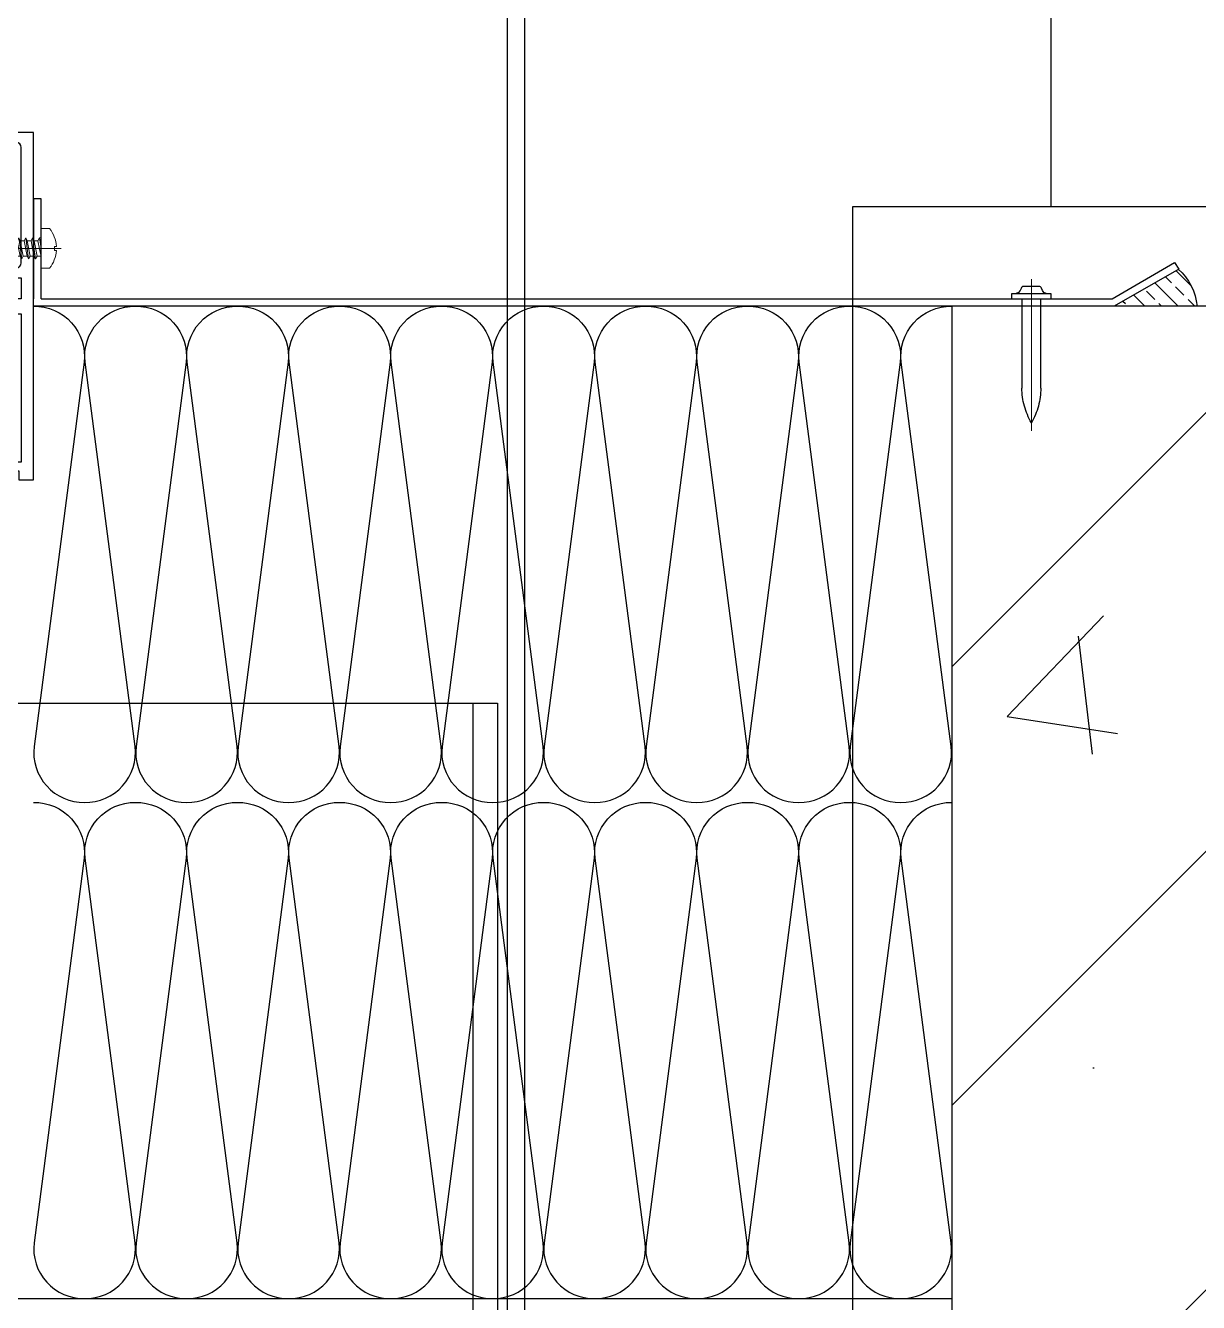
# Model space of a CAD drawing. Extents: x 6843040 to 15500510, y -6507076 to -4940511.
# Drawn here: x 7648041.1 to 7648277.4, y -6157834.7 to -6157577.3 of the extents above; entities that cross this region are included whole.
import ezdxf

# ---------------------------------------------------------------- set-up
doc = ezdxf.new("R2010")
doc.units = 0
doc.header["$LTSCALE"] = 1000
doc.header["$MEASUREMENT"] = 0
for name, pattern in [('CENTER', [50.800000000000004, 31.75, -6.35, 6.35, -6.35]), ('CONTINOUS', [0]), ('HIDDEN', [0.375, 0.25, -0.125])]:
    doc.linetypes.add(name, pattern=pattern)
for name, color, linetype, lineweight in [('002CEN', 1, 'CENTER', 13), ('003DOT', 253, 'HIDDEN', 13), ('009CON', 6, 'CONTINOUS', 15)]:
    doc.layers.add(name, color=color, linetype=linetype, lineweight=lineweight)
for name, color, linetype in [('E_LINE_1', 1, 'Continuous'), ('GC', 3, 'Continuous'), ('LT-dim 1', 3, 'Continuous'), ('LT-dim 10', 253, 'Continuous'), ('LT-dim 5', 3, 'Continuous'), ('LT-dim 50', 253, 'Continuous'), ('LT-dim 8', 253, 'Continuous'), ('LT-Fill-玻璃1', 14, 'Continuous'), ('LT-中线', 6, 'Continuous'), ('LT-铝板', 31, 'Continuous'), ('PUB_HATCH', 8, 'Continuous'), ('实体', 7, 'Continuous'), ('批荡层', 213, 'Continuous'), ('紧固件', 40, 'Continuous')]:
    doc.layers.add(name, color=color, linetype=linetype)

# ---------------------------------------------------------------- blocks, each defined once
blk = doc.blocks.new('LT-BLK-20240910160700', base_point=(-5089123.43131763, -205701.589336378))
at = {"layer": 'LT-铝板'}
for points in [[(-5089076.93131763, -205700.089336378), (-5089076.93131763, -205695.839336378), (-5089120.93131763, -205695.839336378), (-5089120.93131763, -205700.089336378), (-5089116.93131763, -205700.089336378), (-5089116.93131763, -205703.089336378), (-5089120.93131763, -205703.089336378), (-5089120.93131763, -205732.9893363779), (-5089117.831317631, -205732.9893363782, -0.9999999999999999), (-5089117.831317631, -205734.789336378), (-5089120.43131763, -205734.789336378), (-5089120.43131763, -205736.589336378), (-5089123.43131763, -205736.589336378), (-5089123.43131763, -205666.589336378), (-5089063.43131763, -205666.589336378), (-5089063.43131763, -205669.839336378), (-5089064.63131763, -205669.839336378), (-5089064.63131763, -205668.789336378), (-5089067.63131763, -205668.789336378), (-5089067.63131763, -205674.3893363781), (-5089064.63131763, -205674.3893363781), (-5089064.63131763, -205673.339336378), (-5089063.43131763, -205673.339336378), (-5089063.43131763, -205687.089336378), (-5089063.43131763, -205687.089336378), (-5089063.43131763, -205690.089336378), (-5089063.43131763, -205690.089336378), (-5089063.43131763, -205692.339336378), (-5089063.93131763, -205692.339336378), (-5089063.93131763, -205695.339336378), (-5089063.43131763, -205695.339336378), (-5089063.43131763, -205698.339336378), (-5089066.43131763, -205698.339336378), (-5089066.43131763, -205696.339336378), (-5089073.43131763, -205696.339336378, 0.414213562373095), (-5089074.43131763, -205697.339336378), (-5089074.43131763, -205705.839336378, 0.414213562373095), (-5089073.43131763, -205706.839336378), (-5089066.43131763, -205706.839336378), (-5089066.43131763, -205704.839336378), (-5089063.43131763, -205704.839336378), (-5089063.43131763, -205707.839336378), (-5089063.93131763, -205707.839336378), (-5089063.93131763, -205710.839336378), (-5089063.43131763, -205710.839336378), (-5089063.43131763, -205729.839336378), (-5089064.63131763, -205729.839336378), (-5089064.63131763, -205728.789336378), (-5089067.63131763, -205728.789336378), (-5089067.63131763, -205734.3893363781), (-5089064.63131763, -205734.3893363781), (-5089064.63131763, -205733.339336378), (-5089063.43131763, -205733.339336378), (-5089063.43131763, -205736.589336378), (-5089069.43131763, -205736.589336378), (-5089069.43131763, -205734.789336378), (-5089072.03131763, -205734.789336378, -0.9999999999999999), (-5089072.03131763, -205732.9893363782), (-5089069.43131763, -205732.9893363779), (-5089069.43131763, -205728.089336378, -0.4142135623730951), (-5089067.93131763, -205726.589336378), (-5089066.43131763, -205726.589336378), (-5089066.43131763, -205710.339336378, 0.414213562373095), (-5089067.43131763, -205709.339336378), (-5089075.93131763, -205709.339336378, -0.4142135623732948), (-5089076.93131763, -205708.339336378), (-5089076.93131763, -205703.089336378), (-5089080.93131763, -205703.089336378), (-5089080.93131763, -205700.089336378)], [(-5089120.93131763, -205692.839336378), (-5089120.93131763, -205669.589336378, -0.414213562373095), (-5089119.93131763, -205668.589336378), (-5089069.63131763, -205668.589336378), (-5089069.63131763, -205675.089336378, 0.4142135623757146), (-5089068.13131763, -205676.589336378), (-5089066.43131763, -205676.589336378), (-5089066.43131763, -205692.339336378, -0.4142135623739082), (-5089067.93131763, -205693.839336378), (-5089119.93131763, -205693.839336378, -0.4142135623728286)]]:
    blk.add_lwpolyline(points, format="xyb", close=True, dxfattribs=at)
blk = doc.blocks.new('*U219')
at = {"layer": 'GC', "color": 8, "linetype": 'HIDDEN', "ltscale": 20}
blk.add_line((208.1921596757206, -209.0410160003219), (208.1921596757206, 1480.959301758759), dxfattribs=at)
at = {"layer": 'LT-铝板'}
blk.add_line((211.692159676652, -209.0410159996816), (211.692159676652, 1480.9593017594), dxfattribs=at)
at = {"layer": 'LT-dim 8', "ltscale": 1000, "xscale": -1}
blk.add_blockref('LT-BLK-20240910160700', (112.6921411619592, -0.0003177570997650037), dxfattribs=at)
blk = doc.blocks.new('*U255')
at = {"layer": '002CEN', "ltscale": 5}
blk.add_line((-4.054319021158257, 1.989519660128281e-13), (10.54217069582398, 1.989519660128281e-13), dxfattribs=at)
at = {"layer": '003DOT', "ltscale": 5}
for p, q in [((-3.552713678800501e-14, 4.000000000000197), (-6.394884621840902e-14, 1.750000000000199)), ((-6.394884621840902e-14, 1.750000000000199), (-1.20792265079217e-13, -2.309999999999803)), ((-1.20792265079217e-13, 1.689951005760705), (0.6198573119681257, -1.549999999999798)), ((-3.552713678800501e-14, 4.405364961712621e-13), (0.2965411612219029, -2.109999999999815)), ((0.1999999999999247, 1.550000000000196), (0.7801426880317806, 1.550000000000182)), ((0.7801426880317806, 1.550000000000182), (1.103458838777946, 2.110000000000113)), ((0.7801426880317806, 1.550000000000182), (1.373225010475686, -1.549999999999798)), ((1.103458838778003, 2.110000000000198), (1.696541161221909, -2.109999999999815)), ((1.103458838777946, 2.110000000000113), (1.426774989524084, 1.550000000000196)), ((1.426774989524084, 1.550000000000182), (2.019857311968131, -1.549999999999798)), ((1.426774989524084, 1.550000000000196), (2.180142688031815, 1.550000000000196)), ((2.180142688031815, 1.550000000000196), (2.503458838777952, 2.110000000000113)), ((2.180142688031786, 1.550000000000182), (2.773225010475691, -1.549999999999798)), ((2.503458838778009, 2.110000000000198), (3.096541161221914, -2.109999999999815)), ((2.503458838777952, 2.110000000000113), (2.82677498952409, 1.550000000000182)), ((2.82677498952409, 1.550000000000182), (3.419857311968137, -1.549999999999798)), ((2.82677498952409, 1.550000000000182), (3.58014268803182, 1.550000000000196)), ((3.58014268803182, 1.550000000000196), (3.903458838777958, 2.110000000000113)), ((3.580142688031792, 1.550000000000182), (4.173225010475697, -1.549999999999798)), ((3.903458838778015, 2.110000000000198), (4.49654116122192, -2.109999999999815)), ((3.903458838777958, 2.110000000000113), (4.226774989524095, 1.550000000000182)), ((4.226774989524095, 1.550000000000182), (4.819857311968143, -1.549999999999798)), ((4.226774989524095, 1.550000000000182), (4.980142688031826, 1.550000000000196)), ((4.980142688031826, 1.550000000000196), (5.303458838777964, 2.110000000000113)), ((4.980142688031798, 1.550000000000182), (5.573225010475703, -1.549999999999798)), ((5.30345883877802, 2.110000000000198), (5.896541161221926, -2.109999999999815)), ((5.303458838777964, 2.110000000000113), (5.626774989524101, 1.550000000000182)), ((5.626774989524101, 1.550000000000182), (6.219857311968152, -1.549999999999798)), ((5.626774989524101, 1.550000000000182), (5.75796897832128, 1.550000000000196)), ((5.75796897832128, 1.550000000000196), (6.472600264496744, 1.253990029170197)), ((6.472600264496744, 1.253990029170197), (6.75501637345911, 1.743149078768994)), ((6.472600264496688, 1.253990029170225), (6.935613691095593, -1.062203588311888)), ((6.75501637345911, 1.743149078768994), (7.218029800058016, -1.551362637910714)), ((6.75501637345911, 1.743149078768994), (7.214966670336278, 0.946491795621327)), ((7.214966670336278, 0.946491795621327), (7.677980096935354, -0.7547053547629332)), ((7.214966670336278, 0.946491795621327), (7.959137419201934, 0.6382461787198395)), ((7.959137419201934, 0.6382461787198395), (8.241553528164356, 1.127405228318665)), ((7.959137419201905, 0.6382461787198537), (8.258597611268666, -0.5142057057746854)), ((8.241553528164356, 1.127405228318665), (8.541013720231117, -1.003364755373511)), ((8.241553528164356, 1.127405228318665), (8.701503825041524, 0.3307479451709128)), ((8.701503825041524, 0.3307479451709412), (9.000964017108512, -0.2067074722256024)), ((8.701503825041524, 0.3307479451709128), (9.499999999999943, 1.4210854715202e-13)), ((9.499999999999943, 1.4210854715202e-13), (9.000964017108512, -0.2067074722256024)), ((-1.20792265079217e-13, -2.309999999999803), (-1.20792265079217e-13, -3.999999999999801)), ((0.2965411612218745, -2.1099999999998), (0.1999999999998678, -2.1099999999998)), ((0.6198573119681257, -1.549999999999798), (0.2965411612218745, -2.1099999999998)), ((1.373225010475686, -1.549999999999798), (0.6198573119681257, -1.549999999999798)), ((1.696541161221909, -2.109999999999786), (1.373225010475686, -1.549999999999798)), ((2.019857311968131, -1.549999999999798), (1.696541161221909, -2.109999999999786)), ((2.77322501047572, -1.549999999999812), (2.019857311968131, -1.549999999999798)), ((3.096541161221914, -2.109999999999786), (2.77322501047572, -1.549999999999812)), ((3.419857311968137, -1.549999999999798), (3.096541161221914, -2.109999999999786)), ((4.173225010475726, -1.549999999999798), (3.419857311968137, -1.549999999999798)), ((4.49654116122192, -2.109999999999786), (4.173225010475726, -1.549999999999798)), ((4.819857311968143, -1.549999999999798), (4.49654116122192, -2.109999999999786)), ((5.573225010475731, -1.549999999999812), (4.819857311968143, -1.549999999999798)), ((5.896541161221926, -2.109999999999786), (5.573225010475731, -1.549999999999812)), ((6.219857311968152, -1.549999999999798), (5.896541161221926, -2.109999999999786)), ((6.935613691095593, -1.062203588311903), (6.185942131896716, -1.372727715457444)), ((6.185942131896716, -1.372727715457444), (6.219857311968152, -1.549999999999798)), ((7.218029800058016, -1.551362637910714), (6.935613691095593, -1.062203588311903)), ((7.677980096935382, -0.754705354762848), (7.218029800058016, -1.551362637910714)), ((8.258597611268666, -0.5142057057746854), (7.677980096935382, -0.754705354762848)), ((8.541013720231117, -1.003364755373511), (8.258597611268666, -0.5142057057746854)), ((9.000964017108512, -0.2067074722256024), (8.541013720231117, -1.003364755373511))]:
    blk.add_line(p, q, dxfattribs=at)
for centre, start, end in [((0.1999999999999318, 1.750000000000192), 179.999999999998, 269.999999999998), ((0.1999999999998749, -2.309999999999796), 90.00000000000203, 180.000000000002)]:
    blk.add_arc(centre, 0.1999999999999957, start, end, dxfattribs=at)
at = {"layer": '009CON'}
for p, q in [((-1.723475382979849, 4.000000000000197), (-3.552713678800501e-14, 4.000000000000197)), ((-2.700000000000053, 0.4000000000002188), (-3.087680633323494, 0.4000000000002188)), ((-2.700000000000053, -0.3999999999998067), (-2.700000000000053, 0.4000000000002188)), ((-3.087680633323494, -0.3999999999998067), (-2.700000000000053, -0.3999999999998067)), ((-1.20792265079217e-13, -3.999999999999801), (-1.723475382979849, -3.999999999999801))]:
    blk.add_line(p, q, dxfattribs=at)
for centre, radius, start, end in [((3.399999999999938, 1.882938249764265e-13), 6.499999999999996, 142.0201275551479, 176.4718766587116), ((3.399999999999942, 2.060573933704291e-13), 6.499999999999999, 183.5281233412879, 217.9798724448521)]:
    blk.add_arc(centre, radius, start, end, dxfattribs=at)
blk = doc.blocks.new('LT-BLK-20230218091845', base_point=(395239.0870920994, 252820.6931667216))
at = {"layer": 'LT-Fill-玻璃1'}
h = blk.add_hatch(dxfattribs=at)
h.set_pattern_fill('ANSI33', color=8, scale=0.75, style=0)
h.set_pattern_definition([(45, (0, 0), (-3.367596045400933, 3.367596045400933), []), (45, (3.3675975, 0), (-3.367596045400933, 3.367596045400933), [2.38125, -1.190625])])
edge = h.paths.add_edge_path()
edge.add_line((395239.0870920995, 252820.6931667213), (395252.0774720158, 252813.1931673797))
edge.add_arc((395244.3931078882, 252821.7790310139), 11.52243491589128, 311.8286027163969, 333.210536880252)
edge.add_arc((395244.3931078868, 252821.7790310151), 11.5224349176311, 333.2105368778266, 354.5924710384851)
edge.add_line((395255.8642632413, 252820.6931667213), (395239.0870920995, 252820.6931667213))
at = {"layer": 'LT-dim 5'}
blk.add_arc((395244.3931078864, 252821.7790310152), 11.52243491803174, 311.8286027185239, 354.5924710385319, dxfattribs=at)
blk = doc.blocks.new('LT-BLK-20240528163730', base_point=(-326528.041295993, 67956.2288645505))
at = {"layer": 'LT-中线'}
for p, q in [((-326529.3292597717, 67957.08914607074), (-326536.8292591135, 67944.09876615429)), ((-326528.041295993, 67956.2288645505), (-326529.3292597717, 67957.08914607074)), ((-326535.3292591935, 67943.66857168314), (-326528.041295993, 67956.2288645505)), ((-326536.8292591936, 67944.0987660157), (-326536.8292591936, 67911.33901212143)), ((-326535.3292591936, 67911.33901212143), (-326535.3292591936, 67943.66857168308))]:
    blk.add_line(p, q, dxfattribs=at)
at = {"layer": 'LT-Fill-玻璃1', "rotation": 90.00000000172149}
blk.add_blockref('LT-BLK-20230218091845', (-326536.8292591136, 67944.00837725072), dxfattribs=at)
blk = doc.blocks.new('sd425')
at = {"layer": '实体', "color": 1, "linetype": 'CENTER', "lineweight": 18}
blk.add_line((-0.04871903290131741, 3.919735350630617), (-0.04871903290131741, -26.61543915394304), dxfattribs=at)
at = {"layer": '紧固件', "color": 40}
blk.add_lwpolyline([(3.999196224301613, 0), (-3.999196224302068, 0), (-3.999196224302068, 0.9847774869713248), (3.999196224301613, 0.9847774869713248)], close=True, dxfattribs=at)
blk.add_lwpolyline([(-3.499196862180725, 0.9847774869713248, 0.3424338655934447), (-2.045032946706215, 2.106657444610164, -0.3502208192078309), (-1.560311641547742, 2.475888729230292), (1.566701022911275, 2.475888729230292, -0.3419987131197174), (2.050224319064, 2.100115896151237, 0.3485554434816476), (3.500794207520812, 0.9847774869713248)], format="xyb", dxfattribs=at)
at = {"layer": '紧固件', "color": 40, "linetype": 'HIDDEN', "ltscale": 2}
blk.add_lwpolyline([(1.86725199659395, 0), (1.86725199659395, -17.99662005964638, -0.1316415762669058), (-0.04392699687832646, -24.99357617320015, -0.1315314132238364), (-1.932731718799914, -17.99662005964615), (-1.932743155576645, 0)], format="xyb", dxfattribs=at)
blk = doc.blocks.new('LT-BLK-20240528163734', base_point=(-326528.041295993, 67956.2288645505))
at = {"rotation": 270}
blk.add_blockref('sd425', (-326535.3292591936, 67927.35857025624), dxfattribs=at)
at = {"layer": 'LT-dim 50'}
blk.add_blockref('LT-BLK-20240528163730', (-326528.041295993, 67956.2288645505), dxfattribs=at)
blk = doc.blocks.new('LT-BLK-20240603163343', base_point=(-3102913.412890759, 295840.9490596681))
at = {"layer": 'GC', "color": 8, "linetype": 'HIDDEN', "ltscale": 50}
for p, q in [((-3102878.382199378, 295987.9445893046), (-3103047.382199377, 295987.9445893014)), ((-3103047.382199377, 295987.9445892986), (-3103047.382199377, 295660.9490596829)), ((-3103042.382199377, 295987.9445892986), (-3103042.382199377, 295660.9490596829))]:
    blk.add_line(p, q, dxfattribs=at)

msp = doc.modelspace()

# ---------------------------------------------------------------- hatches: boundary and pattern name
at = {"layer": 'PUB_HATCH'}
h = msp.add_hatch(dxfattribs=at)
h.set_pattern_fill('钢筋混凝土', color=256, scale=25, style=0)
h.set_pattern_definition([(45, (300, 12999.99999999627), (-44.19417382415921, 44.19417382415922), []), (49.99999999999999, (300, 12999.99999999627), (179.3150456501884, -15.68803374564878), [18.75, -206.25]), (355, (300, 12999.99999999627), (-34.68783340325, 188.048033425003), [15, -165]), (100.4514, (314.9429200002924, 12998.69266499672), (144.6273454285054, 172.3598855152384), [15.9350475, -175.285528]), (46.18420000000002, (300, 13049.99999999627), (266.8102621564111, -41.37975358225452), [28.12499999999997, -309.3749999999995]), (96.6356, (322.2341862497851, 13046.55167324655), (233.6656763871758, 243.5294677251104), [23.902572, -262.92825]), (351.1842, (300, 13049.99999999627), (233.6654862834068, 243.5296502313311), [22.5, -247.5]), (21, (325, 13037.49999999627), (149.2267630296154, -100.6547226663347), [18.75, -206.25]), (326.0000000000001, (325, 13037.49999999627), (60.82883298039543, 181.2875112617133), [15, -165]), (71.4514, (337.4355582501739, 13029.11209849641), (210.0556571453725, 80.6326241774881), [15.9350475, -175.285528]), (37.50000000000001, (300, 12999.99999999627), (3.039963829322667, 83.22346345782788), [0, -163, 0, -167.5, 0, -165.625]), (7.499999999999999, (300, 12999.99999999627), (65.76738436053715, 98.60292797059006), [0, -95.5, 0, -159.25, 0, -63.125]), (327.5, (244.25, 12999.99999999627), (133.4556090431022, -5.638717933594939), [0, -62.5, 0, -195, 0, -258.75]), (317.5, (219.25, 12999.99999999627), (145.7965423355966, 25.02624558307943), [0, -81.25, 0, -129.5, 0, -183.75])])
h.paths.add_polyline_path([(7648227.694658224, -6157633.88931587), (7648227.694658224, -6159483.88931587), (7648527.694658224, -6159483.88931587), (7648527.694658224, -6157963.88931587), (7649025.883763832, -6157963.88931587), (7649025.883763832, -6157833.88931587), (7648427.694658224, -6157833.88931587), (7648427.694658224, -6157633.88931587)])

# ---------------------------------------------------------------- linework, layer by layer
at = {"layer": 'E_LINE_1'}
msp.add_lwpolyline([(7648227.694658224, -6157633.88931587), (7648227.694658224, -6159483.88931587), (7648527.694658224, -6159483.88931587), (7648527.694658224, -6157963.88931587), (7649025.883763832, -6157963.88931587), (7649025.883763832, -6157833.88931587), (7648427.694658224, -6157833.88931587), (7648427.694658224, -6157633.88931587), (7648227.694658224, -6157633.88931587)], dxfattribs=at)
at = {"layer": 'LT-dim 1', "extrusion": (0, 1.224646799147353e-16, -1), "elevation": -7.617019192587444e-10}
for points in [[(-7648042.694657343, -6157633.88931587, 0.451718), (-7648052.890541838, -6157645.14927587), (-7648042.776563832, -6157722.62931587, -0.451718), (-7648052.97243517, -6157733.88931587, -0.451718), (-7648063.168319662, -6157722.62931587), (-7648053.054328504, -6157645.14927587, 0.451718), (-7648063.250212998, -6157633.88931587, 0.451718), (-7648073.44609749, -6157645.14927587), (-7648063.332119486, -6157722.62931587, -0.451718), (-7648073.527990823, -6157733.88931587, -0.451718), (-7648083.723875317, -6157722.62931587), (-7648073.609884159, -6157645.14927587, 0.451718), (-7648083.805768651, -6157633.88931587, 0.451718), (-7648094.001653143, -6157645.14927587), (-7648083.887675141, -6157722.62931587, -0.451718), (-7648094.083546477, -6157733.88931587, -0.451718), (-7648104.279430971, -6157722.62931587), (-7648094.165439812, -6157645.14927587, 0.451718), (-7648104.361324304, -6157633.88931587, 0.451718), (-7648114.557208796, -6157645.14927587), (-7648104.443230794, -6157722.62931587, -0.451718), (-7648114.639102132, -6157733.88931587, -0.451718), (-7648124.834986624, -6157722.62931587), (-7648114.720995464, -6157645.14927587, 0.451718), (-7648124.916879957, -6157633.88931587, 0.451718), (-7648135.112764451, -6157645.14927587), (-7648124.998786447, -6157722.62931587, -0.451718), (-7648135.194657785, -6157733.88931587, -0.451718), (-7648145.390542277, -6157722.62931587), (-7648135.276551117, -6157645.14927587, 0.451718), (-7648145.472435611, -6157633.88931587, 0.451718), (-7648155.668320105, -6157645.14927587), (-7648145.554342099, -6157722.62931587, -0.451718), (-7648155.750213438, -6157733.88931587, -0.451718), (-7648165.94609793, -6157722.62931587), (-7648155.832106772, -6157645.14927587, 0.451718), (-7648166.027991266, -6157633.88931587, 0.451718), (-7648176.223875758, -6157645.14927587), (-7648166.109897754, -6157722.62931587, -0.451718), (-7648176.305769091, -6157733.88931587, -0.451718), (-7648186.501653585, -6157722.62931587), (-7648176.387662427, -6157645.14927587, 0.451718), (-7648186.583546919, -6157633.88931587, 0.451718), (-7648196.779431411, -6157645.14927587), (-7648186.665453409, -6157722.62931587, -0.451718), (-7648196.861324745, -6157733.88931587, -0.451718), (-7648207.057209239, -6157722.62931587), (-7648196.943218079, -6157645.14927587, 0.451718), (-7648207.139102572, -6157633.88931587, 0.451718), (-7648217.334987064, -6157645.14927587), (-7648207.221009062, -6157722.62931587, -0.451718), (-7648217.4168804, -6157733.88931587, -0.451718), (-7648227.612764892, -6157722.62931587), (-7648217.498773732, -6157645.14927587, 0.451718), (-7648227.694658224, -6157633.88931587)], [(-7648042.694657343, -6157733.88931587, 0.451718), (-7648052.890541838, -6157745.14927587), (-7648042.776563832, -6157822.62931587, -0.451718), (-7648052.97243517, -6157833.88931587, -0.451718), (-7648063.168319662, -6157822.62931587), (-7648053.054328504, -6157745.14927587, 0.451718), (-7648063.250212998, -6157733.88931587, 0.451718), (-7648073.44609749, -6157745.14927587), (-7648063.332119486, -6157822.62931587, -0.451718), (-7648073.527990823, -6157833.88931587, -0.451718), (-7648083.723875317, -6157822.62931587), (-7648073.609884159, -6157745.14927587, 0.451718), (-7648083.805768651, -6157733.88931587, 0.451718), (-7648094.001653143, -6157745.14927587), (-7648083.887675141, -6157822.62931587, -0.451718), (-7648094.083546477, -6157833.88931587, -0.451718), (-7648104.279430971, -6157822.62931587), (-7648094.165439812, -6157745.14927587, 0.451718), (-7648104.361324304, -6157733.88931587, 0.451718), (-7648114.557208796, -6157745.14927587), (-7648104.443230794, -6157822.62931587, -0.451718), (-7648114.639102132, -6157833.88931587, -0.451718), (-7648124.834986624, -6157822.62931587), (-7648114.720995464, -6157745.14927587, 0.451718), (-7648124.916879957, -6157733.88931587, 0.451718), (-7648135.112764451, -6157745.14927587), (-7648124.998786447, -6157822.62931587, -0.451718), (-7648135.194657785, -6157833.88931587, -0.451718), (-7648145.390542277, -6157822.62931587), (-7648135.276551117, -6157745.14927587, 0.451718), (-7648145.472435611, -6157733.88931587, 0.451718), (-7648155.668320105, -6157745.14927587), (-7648145.554342099, -6157822.62931587, -0.451718), (-7648155.750213438, -6157833.88931587, -0.451718), (-7648165.94609793, -6157822.62931587), (-7648155.832106772, -6157745.14927587, 0.451718), (-7648166.027991266, -6157733.88931587, 0.451718), (-7648176.223875758, -6157745.14927587), (-7648166.109897754, -6157822.62931587, -0.451718), (-7648176.305769091, -6157833.88931587, -0.451718), (-7648186.501653585, -6157822.62931587), (-7648176.387662427, -6157745.14927587, 0.451718), (-7648186.583546919, -6157733.88931587, 0.451718), (-7648196.779431411, -6157745.14927587), (-7648186.665453409, -6157822.62931587, -0.451718), (-7648196.861324745, -6157833.88931587, -0.451718), (-7648207.057209239, -6157822.62931587), (-7648196.943218079, -6157745.14927587, 0.451718), (-7648207.139102572, -6157733.88931587, 0.451718), (-7648217.334987064, -6157745.14927587), (-7648207.221009062, -6157822.62931587, -0.451718), (-7648217.4168804, -6157833.88931587, -0.451718), (-7648227.612764892, -6157822.62931587), (-7648217.498773732, -6157745.14927587, 0.451718), (-7648227.694658224, -6157733.88931587)]]:
    msp.add_lwpolyline(points, format="xyb", dxfattribs=at)
at = {"layer": 'LT-中线'}
msp.add_line((7648032.724399091, -6157833.888998089), (7648227.694658224, -6157833.888998089), dxfattribs=at)
for points in [[(7648044.194657343, -6157632.388998088), (7648044.194657343, -6157612.262483066), (7648042.694657343, -6157612.262483066), (7648042.694657343, -6157632.388998088)], [(7648227.694658224, -6157633.888998069), (7648042.694657343, -6157633.888998095), (7648042.694657343, -6157632.388998087)], [(7648044.194657345, -6157632.388998088), (7648227.694658224, -6157632.388998129)]]:
    msp.add_lwpolyline(points, dxfattribs=at)
at = {"layer": '批荡层'}
for points in [[(7648247.694658224, -6155903.889315866), (7648247.694658224, -6157613.88931587)], [(7649025.883763832, -6157813.88931587), (7648447.694658224, -6157813.88931587), (7648447.694658224, -6157613.88931587), (7648207.694658224, -6157613.88931587), (7648207.694658224, -6159503.88931587), (7648547.694658224, -6159503.88931587), (7648547.694658224, -6157983.88931587), (7649025.883763832, -6157983.88931587)]]:
    msp.add_lwpolyline(points, dxfattribs=at)

# ---------------------------------------------------------------- block references
msp.add_blockref('*U219', (7647930.002516181, -6157633.889315867))
at = {"rotation": 180}
msp.add_blockref('*U255', (7648044.194657343, -6157622.23472094), dxfattribs=at)
at = {"layer": 'LT-dim 10', "xscale": -1}
msp.add_blockref('LT-BLK-20240603163343', (7648002.225367238, -6157860.884845501), dxfattribs=at)
at = {"layer": 'LT-dim 50', "xscale": -1, "rotation": 270}
msp.add_blockref('LT-BLK-20240528163734', (7648272.584510655, -6157625.101034913), dxfattribs=at)

doc.saveas('drawing.dxf')
